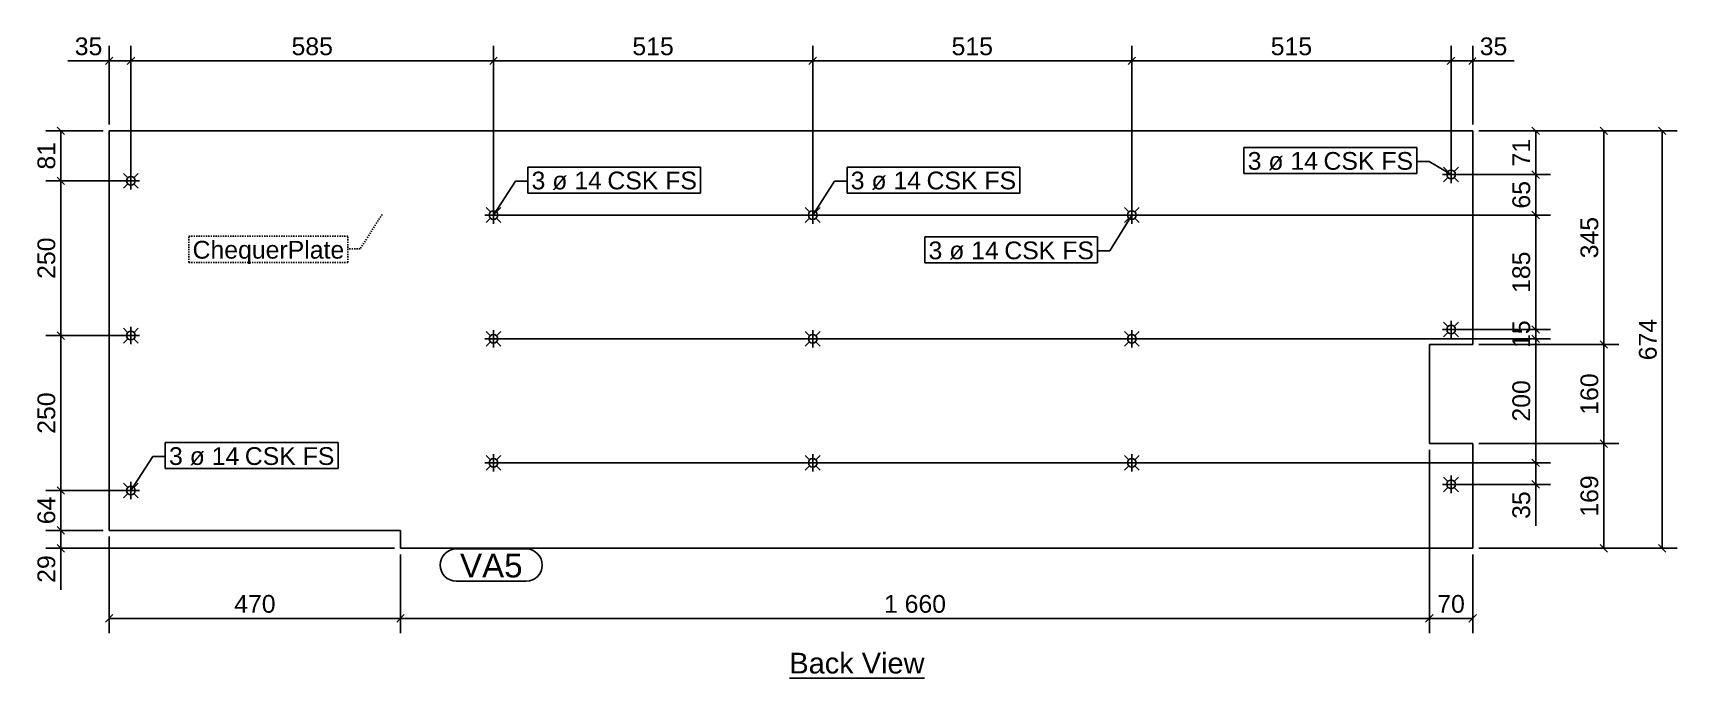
# Model space of a CAD drawing. Header units: millimetres. Extents: x 30 to 21157, y 42 to 1087.
# Drawn here: x 8516 to 11169, y 45 to 1087 of the extents above; entities that cross this region are included whole.
import ezdxf

# ---------------------------------------------------------------- set-up
doc = ezdxf.new("R2010")
doc.units = ezdxf.units.MM
doc.linetypes.add('DXK_LINE_DOT2', pattern=[3.9198, 1.9599, -1.9599])
doc.styles.add('Arial', font='ARIAL.TTF', dxfattribs={"height": 0.2})

# ---------------------------------------------------------------- blocks, each defined once
blk = doc.blocks.new('Unknown-3621098-12 - 1229')
at = {"color": 6, "linetype": 'Continuous'}
blk.add_line((9736.7, 45), (9954.5, 45), dxfattribs=at)
at = {"color": 0, "linetype": 'Continuous'}
blk.add_wipeout([(9954.5, 52.5), (9954.5, 87.5), (9736.7, 87.5), (9736.7, 52.5)], dxfattribs=at)
at = {"color": 6, "linetype": 'Continuous', "style": 'Arial'}
blk.add_text('Back View', height=33.43, dxfattribs=at).set_placement((9736.7, 52.5))
blk = doc.blocks.new('Bolt-3621098-1232 - 1229')
at = {"color": 96, "linetype": 'Continuous'}
for p, q in [((10790.3, 857.8), (10818.3, 857.8)), ((10799.4, 862.6), (10792.4, 869.6)), ((10799.4, 852.9), (10792.4, 845.9)), ((10804.3, 843.8), (10804.3, 871.8)), ((10809.2, 862.6), (10816.2, 869.6)), ((10809.2, 852.9), (10816.2, 845.9)), ((10799.4, 612.6), (10792.4, 619.6)), ((10804.3, 593.8), (10804.3, 621.8)), ((10809.2, 612.6), (10816.2, 619.6)), ((10790.3, 607.8), (10818.3, 607.8)), ((10799.4, 602.9), (10792.4, 595.9)), ((10809.2, 602.9), (10816.2, 595.9)), ((10804.3, 343.7), (10804.3, 371.8)), ((10790.3, 357.8), (10818.3, 357.8)), ((10799.4, 362.6), (10792.4, 369.6)), ((10799.4, 352.9), (10792.4, 345.9)), ((10809.2, 362.6), (10816.2, 369.6)), ((10809.2, 352.9), (10816.2, 345.9))]:
    blk.add_line(p, q, dxfattribs=at)
for centre in [(10804.3, 857.8), (10804.3, 607.8), (10804.3, 357.8)]:
    blk.add_circle(centre, 7, dxfattribs=at)
blk = doc.blocks.new('Part-3621098-1230 - 1229')
at = {"color": 30, "linetype": 'Continuous'}
for p, q in [((8639.3, 928.5), (8639.3, 283.5)), ((8639.3, 928.5), (10839.3, 928.5)), ((10839.3, 928.5), (10839.3, 583.5)), ((10769.3, 423.5), (10769.3, 583.5)), ((10839.3, 583.5), (10769.3, 583.5)), ((10839.3, 423.5), (10769.3, 423.5)), ((10839.3, 423.5), (10839.3, 254.5)), ((9109.3, 283.5), (8639.3, 283.5)), ((9109.3, 254.5), (9109.3, 283.5)), ((10839.3, 254.5), (9109.3, 254.5))]:
    blk.add_line(p, q, dxfattribs=at)
blk = doc.blocks.new('Bolt-3621098-1231 - 1229')
at = {"color": 96, "linetype": 'Continuous'}
for p, q in [((8669.4, 852.6), (8662.4, 859.6)), ((8674.3, 833.8), (8674.3, 861.8)), ((8679.2, 852.6), (8686.2, 859.6)), ((8660.3, 847.8), (8688.3, 847.8)), ((8669.4, 842.9), (8662.4, 835.9)), ((8679.2, 842.9), (8686.2, 835.9)), ((8674.3, 583.8), (8674.3, 611.8)), ((8660.3, 597.8), (8688.3, 597.8)), ((8669.4, 602.6), (8662.4, 609.6)), ((8669.4, 592.9), (8662.4, 585.9)), ((8679.2, 602.6), (8686.2, 609.6)), ((8679.2, 592.9), (8686.2, 585.9)), ((8660.3, 347.8), (8688.3, 347.8)), ((8669.4, 352.6), (8662.4, 359.6)), ((8674.3, 333.8), (8674.3, 361.8)), ((8679.2, 352.6), (8686.2, 359.6)), ((8669.4, 342.9), (8662.4, 335.9)), ((8679.2, 342.9), (8686.2, 335.9))]:
    blk.add_line(p, q, dxfattribs=at)
for centre in [(8674.3, 847.8), (8674.3, 597.8), (8674.3, 347.8)]:
    blk.add_circle(centre, 7, dxfattribs=at)
blk = doc.blocks.new('Bolt-3621098-1233 - 1229')
at = {"color": 96, "linetype": 'Continuous'}
for p, q in [((10284.4, 797.4), (10277.4, 804.4)), ((10289.3, 778.5), (10289.3, 806.5)), ((10294.2, 797.4), (10301.2, 804.4)), ((10275.3, 792.5), (10303.3, 792.5)), ((10284.4, 787.6), (10277.4, 780.6)), ((10294.2, 787.6), (10301.2, 780.6)), ((10275.3, 592.5), (10303.3, 592.5)), ((10284.4, 597.4), (10277.4, 604.4)), ((10284.4, 587.6), (10277.4, 580.6)), ((10289.3, 578.5), (10289.3, 606.5)), ((10294.2, 597.4), (10301.2, 604.4)), ((10294.2, 587.6), (10301.2, 580.6)), ((10284.4, 397.4), (10277.4, 404.4)), ((10289.3, 378.5), (10289.3, 406.5)), ((10294.2, 397.4), (10301.2, 404.4)), ((10275.3, 392.5), (10303.3, 392.5)), ((10284.4, 387.6), (10277.4, 380.6)), ((10294.2, 387.6), (10301.2, 380.6))]:
    blk.add_line(p, q, dxfattribs=at)
for centre in [(10289.3, 792.5), (10289.3, 592.5), (10289.3, 392.5)]:
    blk.add_circle(centre, 7, dxfattribs=at)
blk = doc.blocks.new('Bolt-3621098-1234 - 1229')
at = {"color": 96, "linetype": 'Continuous'}
for p, q in [((9769.4, 797.4), (9762.4, 804.4)), ((9774.3, 778.5), (9774.3, 806.5)), ((9779.2, 797.4), (9786.2, 804.4)), ((9760.3, 792.5), (9788.3, 792.5)), ((9769.4, 787.6), (9762.4, 780.6)), ((9779.2, 787.6), (9786.2, 780.6)), ((9760.3, 592.5), (9788.3, 592.5)), ((9769.4, 597.4), (9762.4, 604.4)), ((9769.4, 587.6), (9762.4, 580.6)), ((9774.3, 578.5), (9774.3, 606.5)), ((9779.2, 597.4), (9786.2, 604.4)), ((9779.2, 587.6), (9786.2, 580.6)), ((9769.4, 397.4), (9762.4, 404.4)), ((9774.3, 378.5), (9774.3, 406.5)), ((9779.2, 397.4), (9786.2, 404.4)), ((9760.3, 392.5), (9788.3, 392.5)), ((9769.4, 387.6), (9762.4, 380.6)), ((9779.2, 387.6), (9786.2, 380.6))]:
    blk.add_line(p, q, dxfattribs=at)
for centre in [(9774.3, 792.5), (9774.3, 592.5), (9774.3, 392.5)]:
    blk.add_circle(centre, 7, dxfattribs=at)
blk = doc.blocks.new('Bolt-3621098-1235 - 1229')
at = {"color": 96, "linetype": 'Continuous'}
for p, q in [((9254.4, 797.4), (9247.4, 804.4)), ((9259.3, 778.5), (9259.3, 806.5)), ((9264.2, 797.4), (9271.2, 804.4)), ((9245.3, 792.5), (9273.3, 792.5)), ((9254.4, 787.6), (9247.4, 780.6)), ((9264.2, 787.6), (9271.2, 780.6)), ((9245.3, 592.5), (9273.3, 592.5)), ((9254.4, 597.4), (9247.4, 604.4)), ((9254.4, 587.6), (9247.4, 580.6)), ((9259.3, 578.5), (9259.3, 606.5)), ((9264.2, 597.4), (9271.2, 604.4)), ((9264.2, 587.6), (9271.2, 580.6)), ((9254.4, 397.4), (9247.4, 404.4)), ((9259.3, 378.5), (9259.3, 406.5)), ((9264.2, 397.4), (9271.2, 404.4)), ((9245.3, 392.5), (9273.3, 392.5)), ((9254.4, 387.6), (9247.4, 380.6)), ((9264.2, 387.6), (9271.2, 380.6))]:
    blk.add_line(p, q, dxfattribs=at)
for centre in [(9259.3, 792.5), (9259.3, 592.5), (9259.3, 392.5)]:
    blk.add_circle(centre, 7, dxfattribs=at)
blk = doc.blocks.new('StraightDimension-3621098-1375 - 1229')
at = {"color": 7, "linetype": 'Continuous'}
for p, q in [((10934.9, 613.8), (10946.9, 601.7)), ((9269.3, 592.5), (10964.9, 592.5)), ((10814.3, 607.8), (10964.9, 607.8)), ((10946.9, 586.5), (10934.9, 598.5)), ((10940.9, 592.5), (10940.9, 607.8))]:
    blk.add_line(p, q, dxfattribs=at)
at = {"color": 0}
blk.add_wipeout([(10937.9, 628.4), (10895.9, 628.4), (10895.9, 571.9), (10937.9, 571.9)], dxfattribs=at)
at = {"color": 96, "style": 'Arial'}
blk.add_text('15', height=28.65, rotation=90.0002, dxfattribs=at).set_placement((10931.9, 577.9))
blk = doc.blocks.new('StraightDimension-3621098-1424 - 1229')
at = {"color": 7, "linetype": 'Continuous'}
for p, q in [((11056.8, 922.5), (11044.8, 934.5)), ((10849.3, 928.5), (11074.8, 928.5)), ((11050.8, 583.5), (11050.8, 928.5)), ((11044.8, 589.5), (11056.8, 577.5)), ((10849.3, 583.5), (11074.8, 583.5))]:
    blk.add_line(p, q, dxfattribs=at)
at = {"color": 0}
blk.add_wipeout([(11047.8, 795.4), (11005.8, 795.4), (11005.8, 716.6), (11047.8, 716.6)], dxfattribs=at)
at = {"color": 96, "style": 'Arial'}
blk.add_text('345', height=28.65, rotation=90.0002, dxfattribs=at).set_placement((11041.8, 722.6))
blk = doc.blocks.new('StraightDimension-3621098-1425 - 1229')
at = {"color": 7, "linetype": 'Continuous'}
for p, q in [((11056.8, 577.5), (11044.8, 589.5)), ((10849.3, 583.5), (11074.8, 583.5)), ((11050.8, 423.5), (11050.8, 583.5)), ((11044.8, 429.5), (11056.8, 417.5)), ((10849.3, 423.5), (11074.8, 423.5))]:
    blk.add_line(p, q, dxfattribs=at)
at = {"color": 0}
blk.add_wipeout([(11047.8, 542.9), (11005.8, 542.9), (11005.8, 464.1), (11047.8, 464.1)], dxfattribs=at)
at = {"color": 96, "style": 'Arial'}
blk.add_text('160', height=28.65, rotation=90.0002, dxfattribs=at).set_placement((11041.8, 470.1))
blk = doc.blocks.new('StraightDimension-3621098-1426 - 1229')
at = {"color": 7, "linetype": 'Continuous'}
for p, q in [((11056.8, 417.5), (11044.8, 429.5)), ((10849.3, 423.5), (11074.8, 423.5)), ((11050.8, 254.5), (11050.8, 423.5)), ((10849.3, 254.5), (11074.8, 254.5)), ((11044.8, 260.5), (11056.8, 248.5))]:
    blk.add_line(p, q, dxfattribs=at)
at = {"color": 0}
blk.add_wipeout([(11047.8, 378.4), (11005.8, 378.4), (11005.8, 299.6), (11047.8, 299.6)], dxfattribs=at)
at = {"color": 96, "style": 'Arial'}
blk.add_text('169', height=28.65, rotation=90.0002, dxfattribs=at).set_placement((11041.8, 305.6))
blk = doc.blocks.new('StraightDimension-3621098-3058 - 1229')
at = {"color": 7, "linetype": 'Continuous'}
for p, q in [((8567.1, 922.5), (8555.1, 934.5)), ((8629.3, 928.5), (8537.1, 928.5)), ((8561.1, 847.8), (8561.1, 928.5)), ((8555.1, 853.8), (8567.1, 841.7)), ((8664.3, 847.8), (8537.1, 847.8))]:
    blk.add_line(p, q, dxfattribs=at)
at = {"color": 0}
blk.add_wipeout([(8558.1, 916.4), (8516.1, 916.4), (8516.1, 859.9), (8558.1, 859.9)], dxfattribs=at)
at = {"color": 96, "style": 'Arial'}
blk.add_text('81', height=28.65, rotation=90.0002, dxfattribs=at).set_placement((8552.1, 865.9))
blk = doc.blocks.new('StraightDimension-3621098-1372 - 1229')
at = {"color": 7, "linetype": 'Continuous'}
for p, q in [((10946.9, 922.5), (10934.9, 934.5)), ((10849.3, 928.5), (10964.9, 928.5)), ((10940.9, 857.8), (10940.9, 928.5)), ((10814.3, 857.8), (10964.9, 857.8)), ((10934.9, 863.8), (10946.9, 851.7))]:
    blk.add_line(p, q, dxfattribs=at)
at = {"color": 0}
blk.add_wipeout([(10937.9, 921.4), (10895.9, 921.4), (10895.9, 864.9), (10937.9, 864.9)], dxfattribs=at)
at = {"color": 96, "style": 'Arial'}
blk.add_text('71', height=28.65, rotation=90.0002, dxfattribs=at).set_placement((10931.9, 870.9))
blk = doc.blocks.new('StraightDimension-3621098-1373 - 1229')
at = {"color": 7, "linetype": 'Continuous'}
for p, q in [((10814.3, 857.8), (10964.9, 857.8)), ((10946.9, 851.7), (10934.9, 863.8)), ((10940.9, 792.5), (10940.9, 857.8)), ((10934.9, 798.5), (10946.9, 786.5)), ((9269.3, 792.5), (10964.9, 792.5))]:
    blk.add_line(p, q, dxfattribs=at)
at = {"color": 0}
blk.add_wipeout([(10937.9, 853.4), (10895.9, 853.4), (10895.9, 796.9), (10937.9, 796.9)], dxfattribs=at)
at = {"color": 96, "style": 'Arial'}
blk.add_text('65', height=28.65, rotation=90.0002, dxfattribs=at).set_placement((10931.9, 802.9))
blk = doc.blocks.new('StraightDimension-3621098-1374 - 1229')
at = {"color": 7, "linetype": 'Continuous'}
for p, q in [((10946.9, 786.5), (10934.9, 798.5)), ((9269.3, 792.5), (10964.9, 792.5)), ((10940.9, 607.8), (10940.9, 792.5)), ((10934.9, 613.8), (10946.9, 601.7)), ((10814.3, 607.8), (10964.9, 607.8))]:
    blk.add_line(p, q, dxfattribs=at)
at = {"color": 0}
blk.add_wipeout([(10937.9, 739.5), (10895.9, 739.5), (10895.9, 660.8), (10937.9, 660.8)], dxfattribs=at)
at = {"color": 96, "style": 'Arial'}
blk.add_text('185', height=28.65, rotation=90.0002, dxfattribs=at).set_placement((10931.9, 666.8))
blk = doc.blocks.new('StraightDimension-3621098-1376 - 1229')
at = {"color": 7, "linetype": 'Continuous'}
for p, q in [((9269.3, 592.5), (10964.9, 592.5)), ((10946.9, 586.5), (10934.9, 598.5)), ((10940.9, 392.5), (10940.9, 592.5)), ((10934.9, 398.5), (10946.9, 386.5)), ((9269.3, 392.5), (10964.9, 392.5))]:
    blk.add_line(p, q, dxfattribs=at)
at = {"color": 0}
blk.add_wipeout([(10937.9, 531.9), (10895.9, 531.9), (10895.9, 453.1), (10937.9, 453.1)], dxfattribs=at)
at = {"color": 96, "style": 'Arial'}
blk.add_text('200', height=28.65, rotation=90.0002, dxfattribs=at).set_placement((10931.9, 459.1))
blk = doc.blocks.new('StraightDimension-3621098-1377 - 1229')
at = {"color": 7, "linetype": 'Continuous'}
for p, q in [((10934.9, 398.5), (10946.9, 386.5)), ((9269.3, 392.5), (10964.9, 392.5)), ((10940.9, 357.8), (10940.9, 392.5)), ((10814.3, 357.8), (10964.9, 357.8)), ((10946.9, 351.7), (10934.9, 363.8))]:
    blk.add_line(p, q, dxfattribs=at)
at = {"color": 0}
blk.add_wipeout([(10937.9, 352.5), (10895.9, 352.5), (10895.9, 296), (10937.9, 296)], dxfattribs=at)
at = {"color": 7, "linetype": 'Continuous'}
blk.add_line((10940.9, 357.8), (10940.9, 290.8), dxfattribs=at)
blk.add_line((10940.9, 357.8), (10940.9, 290.8), dxfattribs=at)
at = {"color": 96, "style": 'Arial'}
blk.add_text('35', height=28.65, rotation=90.0002, dxfattribs=at).set_placement((10931.9, 302))
blk = doc.blocks.new('StraightDimension-3621098-1444 - 1229')
at = {"color": 7, "linetype": 'Continuous'}
for p, q in [((11151.1, 922.5), (11139.1, 934.5)), ((10849.3, 928.5), (11169.1, 928.5)), ((11145.1, 254.5), (11145.1, 928.5)), ((10849.3, 254.5), (11169.1, 254.5)), ((11139.1, 260.5), (11151.1, 248.5))]:
    blk.add_line(p, q, dxfattribs=at)
at = {"color": 0}
blk.add_wipeout([(11142.1, 630.9), (11100.1, 630.9), (11100.1, 552.1), (11142.1, 552.1)], dxfattribs=at)
at = {"color": 96, "style": 'Arial'}
blk.add_text('674', height=28.65, rotation=90.0002, dxfattribs=at).set_placement((11136.1, 558.1))
blk = doc.blocks.new('StraightDimension-3621098-1449 - 1229')
at = {"color": 7, "linetype": 'Continuous'}
for p, q in [((10804.3, 867.8), (10804.3, 1065.5)), ((10839.3, 938.5), (10839.3, 1065.5)), ((10798.3, 1035.5), (10810.3, 1047.5)), ((10804.3, 1041.5), (10839.3, 1041.5)), ((10845.3, 1047.5), (10833.3, 1035.5))]:
    blk.add_line(p, q, dxfattribs=at)
at = {"color": 0}
blk.add_wipeout([(10901, 1044.5), (10901, 1086.5), (10844.6, 1086.5), (10844.6, 1044.5)], dxfattribs=at)
at = {"color": 7, "linetype": 'Continuous'}
blk.add_line((10839.3, 1041.5), (10906.3, 1041.5), dxfattribs=at)
blk.add_line((10839.3, 1041.5), (10906.3, 1041.5), dxfattribs=at)
at = {"color": 96, "style": 'Arial'}
blk.add_text('35', height=28.65, dxfattribs=at).set_placement((10850.6, 1050.5))
blk = doc.blocks.new('StraightDimension-3621098-1450 - 1229')
at = {"color": 7, "linetype": 'Continuous'}
for p, q in [((10289.3, 802.5), (10289.3, 1065.5)), ((10804.3, 867.8), (10804.3, 1065.5)), ((10295.3, 1047.5), (10283.3, 1035.5)), ((10289.3, 1041.5), (10804.3, 1041.5)), ((10798.3, 1035.5), (10810.3, 1047.5))]:
    blk.add_line(p, q, dxfattribs=at)
at = {"color": 0}
blk.add_wipeout([(10586.2, 1044.5), (10586.2, 1086.5), (10507.4, 1086.5), (10507.4, 1044.5)], dxfattribs=at)
at = {"color": 96, "style": 'Arial'}
blk.add_text('515', height=28.65, dxfattribs=at).set_placement((10513.4, 1050.5))
blk = doc.blocks.new('StraightDimension-3621098-1451 - 1229')
at = {"color": 7, "linetype": 'Continuous'}
for p, q in [((9774.3, 802.5), (9774.3, 1065.5)), ((10289.3, 802.5), (10289.3, 1065.5)), ((9780.3, 1047.5), (9768.3, 1035.5)), ((9774.3, 1041.5), (10289.3, 1041.5)), ((10283.3, 1035.5), (10295.3, 1047.5))]:
    blk.add_line(p, q, dxfattribs=at)
at = {"color": 0}
blk.add_wipeout([(10071.2, 1044.5), (10071.2, 1086.5), (9992.4, 1086.5), (9992.4, 1044.5)], dxfattribs=at)
at = {"color": 96, "style": 'Arial'}
blk.add_text('515', height=28.65, dxfattribs=at).set_placement((9998.4, 1050.5))
blk = doc.blocks.new('StraightDimension-3621098-1452 - 1229')
at = {"color": 7, "linetype": 'Continuous'}
for p, q in [((9259.3, 802.5), (9259.3, 1065.5)), ((9774.3, 802.5), (9774.3, 1065.5)), ((9265.3, 1047.5), (9253.3, 1035.5)), ((9259.3, 1041.5), (9774.3, 1041.5)), ((9768.3, 1035.5), (9780.3, 1047.5))]:
    blk.add_line(p, q, dxfattribs=at)
at = {"color": 0}
blk.add_wipeout([(9556.2, 1044.5), (9556.2, 1086.5), (9477.4, 1086.5), (9477.4, 1044.5)], dxfattribs=at)
at = {"color": 96, "style": 'Arial'}
blk.add_text('515', height=28.65, dxfattribs=at).set_placement((9483.4, 1050.5))
blk = doc.blocks.new('StraightDimension-3621098-1453 - 1229')
at = {"color": 7, "linetype": 'Continuous'}
for p, q in [((8674.3, 857.8), (8674.3, 1065.5)), ((9259.3, 802.5), (9259.3, 1065.5)), ((8680.3, 1047.5), (8668.3, 1035.5)), ((8674.3, 1041.5), (9259.3, 1041.5)), ((9253.3, 1035.5), (9265.3, 1047.5))]:
    blk.add_line(p, q, dxfattribs=at)
at = {"color": 0}
blk.add_wipeout([(9006.2, 1044.5), (9006.2, 1086.5), (8927.4, 1086.5), (8927.4, 1044.5)], dxfattribs=at)
at = {"color": 96, "style": 'Arial'}
blk.add_text('585', height=28.65, dxfattribs=at).set_placement((8933.4, 1050.5))
blk = doc.blocks.new('StraightDimension-3621098-1454 - 1229')
at = {"color": 7, "linetype": 'Continuous'}
for p, q in [((8639.3, 938.5), (8639.3, 1065.5)), ((8674.3, 857.8), (8674.3, 1065.5)), ((8633.3, 1035.5), (8645.3, 1047.5)), ((8639.3, 1041.5), (8674.3, 1041.5)), ((8680.3, 1047.5), (8668.3, 1035.5))]:
    blk.add_line(p, q, dxfattribs=at)
at = {"color": 0}
blk.add_wipeout([(8634.1, 1044.5), (8634.1, 1086.5), (8577.6, 1086.5), (8577.6, 1044.5)], dxfattribs=at)
at = {"color": 7, "linetype": 'Continuous'}
blk.add_line((8639.3, 1041.5), (8572.3, 1041.5), dxfattribs=at)
blk.add_line((8639.3, 1041.5), (8572.3, 1041.5), dxfattribs=at)
at = {"color": 96, "style": 'Arial'}
blk.add_text('35', height=28.65, dxfattribs=at).set_placement((8583.6, 1050.5))
blk = doc.blocks.new('StraightDimension-3621098-3059 - 1229')
at = {"color": 7, "linetype": 'Continuous'}
for p, q in [((8567.1, 841.7), (8555.1, 853.8)), ((8664.3, 847.8), (8537.1, 847.8)), ((8561.1, 597.8), (8561.1, 847.8)), ((8664.3, 597.8), (8537.1, 597.8)), ((8555.1, 603.8), (8567.1, 591.7))]:
    blk.add_line(p, q, dxfattribs=at)
at = {"color": 0}
blk.add_wipeout([(8558.1, 762.1), (8516.1, 762.1), (8516.1, 683.4), (8558.1, 683.4)], dxfattribs=at)
at = {"color": 96, "style": 'Arial'}
blk.add_text('250', height=28.65, rotation=90.0002, dxfattribs=at).set_placement((8552.1, 689.4))
blk = doc.blocks.new('StraightDimension-3621098-3060 - 1229')
at = {"color": 7, "linetype": 'Continuous'}
for p, q in [((8664.3, 597.8), (8537.1, 597.8)), ((8567.1, 591.7), (8555.1, 603.8)), ((8561.1, 347.8), (8561.1, 597.8)), ((8664.3, 347.8), (8537.1, 347.8)), ((8555.1, 353.8), (8567.1, 341.7))]:
    blk.add_line(p, q, dxfattribs=at)
at = {"color": 0}
blk.add_wipeout([(8558.1, 512.1), (8516.1, 512.1), (8516.1, 433.4), (8558.1, 433.4)], dxfattribs=at)
at = {"color": 96, "style": 'Arial'}
blk.add_text('250', height=28.65, rotation=90.0002, dxfattribs=at).set_placement((8552.1, 439.4))
blk = doc.blocks.new('StraightDimension-3621098-3061 - 1229')
at = {"color": 7, "linetype": 'Continuous'}
for p, q in [((8664.3, 347.8), (8537.1, 347.8)), ((8567.1, 341.7), (8555.1, 353.8)), ((8561.1, 283.5), (8561.1, 347.8)), ((8629.3, 283.5), (8537.1, 283.5)), ((8555.1, 289.5), (8567.1, 277.5))]:
    blk.add_line(p, q, dxfattribs=at)
at = {"color": 0}
blk.add_wipeout([(8558.1, 343.9), (8516.1, 343.9), (8516.1, 287.4), (8558.1, 287.4)], dxfattribs=at)
at = {"color": 96, "style": 'Arial'}
blk.add_text('64', height=28.65, rotation=90.0002, dxfattribs=at).set_placement((8552.1, 293.4))
blk = doc.blocks.new('StraightDimension-3621098-3103 - 1229')
at = {"color": 7, "linetype": 'Continuous'}
for p, q in [((10769.3, 413.5), (10769.3, 117.5)), ((9109.3, 244.5), (9109.3, 117.5)), ((9115.3, 147.5), (9103.3, 135.5)), ((9109.3, 141.5), (10769.3, 141.5)), ((10763.3, 135.5), (10775.3, 147.5))]:
    blk.add_line(p, q, dxfattribs=at)
at = {"color": 0}
blk.add_wipeout([(9995.3, 144.5), (9995.3, 186.5), (9883.3, 186.5), (9883.3, 144.5)], dxfattribs=at)
at = {"color": 96, "style": 'Arial'}
blk.add_text('1 660', height=28.65, dxfattribs=at).set_placement((9889.3, 150.5))
blk = doc.blocks.new('StraightDimension-3621098-3062 - 1229')
at = {"color": 7, "linetype": 'Continuous'}
for p, q in [((8629.3, 283.5), (8537.1, 283.5)), ((8555.1, 289.5), (8567.1, 277.5)), ((8561.1, 254.5), (8561.1, 283.5)), ((9099.3, 254.5), (8537.1, 254.5)), ((8567.1, 248.5), (8555.1, 260.5))]:
    blk.add_line(p, q, dxfattribs=at)
at = {"color": 0}
blk.add_wipeout([(8558.1, 249.2), (8516.1, 249.2), (8516.1, 192.8), (8558.1, 192.8)], dxfattribs=at)
at = {"color": 7, "linetype": 'Continuous'}
blk.add_line((8561.1, 254.5), (8561.1, 187.5), dxfattribs=at)
blk.add_line((8561.1, 254.5), (8561.1, 187.5), dxfattribs=at)
at = {"color": 96, "style": 'Arial'}
blk.add_text('29', height=28.65, rotation=90.0002, dxfattribs=at).set_placement((8552.1, 198.8))
blk = doc.blocks.new('StraightDimension-3621098-3102 - 1229')
at = {"color": 7, "linetype": 'Continuous'}
for p, q in [((10769.3, 413.5), (10769.3, 117.5)), ((10839.3, 244.5), (10839.3, 117.5)), ((10775.3, 147.5), (10763.3, 135.5)), ((10769.3, 141.5), (10839.3, 141.5)), ((10833.3, 135.5), (10845.3, 147.5))]:
    blk.add_line(p, q, dxfattribs=at)
at = {"color": 0}
blk.add_wipeout([(10832.5, 144.5), (10832.5, 186.5), (10776.1, 186.5), (10776.1, 144.5)], dxfattribs=at)
at = {"color": 96, "style": 'Arial'}
blk.add_text('70', height=28.65, dxfattribs=at).set_placement((10782.1, 150.5))
blk = doc.blocks.new('StraightDimension-3621098-3104 - 1229')
at = {"color": 7, "linetype": 'Continuous'}
for p, q in [((8639.3, 273.5), (8639.3, 117.5)), ((9109.3, 244.5), (9109.3, 117.5)), ((8645.3, 147.5), (8633.3, 135.5)), ((8639.3, 141.5), (9109.3, 141.5)), ((9103.3, 135.5), (9115.3, 147.5))]:
    blk.add_line(p, q, dxfattribs=at)
at = {"color": 0}
blk.add_wipeout([(8913.7, 144.5), (8913.7, 186.5), (8834.9, 186.5), (8834.9, 144.5)], dxfattribs=at)
at = {"color": 96, "style": 'Arial'}
blk.add_text('470', height=28.65, dxfattribs=at).set_placement((8840.9, 150.5))
blk = doc.blocks.new('Mark-3621098-1493 - 1229')
at = {"color": 96, "linetype": 'DXK_LINE_DOT2'}
blk.add_line((9079.6, 793.4), (9044.2, 738.1), dxfattribs=at)
at = {"color": 0}
blk.add_wipeout([(9018.2, 722.1), (9018.2, 752.1), (8773.7, 752.1), (8773.7, 722.1)], dxfattribs=at)
blk.add_wipeout([(9018.2, 722.1), (9018.2, 752.1), (8773.7, 752.1), (8773.7, 722.1)], dxfattribs=at)
at = {"color": 96, "linetype": 'DXK_LINE_DOT2'}
for p, q in [((8767.7, 758.1), (9024.2, 758.1)), ((8767.7, 716.1), (8767.7, 758.1)), ((9024.2, 716.1), (9024.2, 758.1)), ((9044.2, 738.1), (9024.2, 738.1)), ((8767.7, 716.1), (9024.2, 716.1))]:
    blk.add_line(p, q, dxfattribs=at)
at = {"color": 96, "style": 'Arial'}
blk.add_text('ChequerPlate', height=28.652, dxfattribs=at).set_placement((8773.7, 722.1))
blk = doc.blocks.new('Mark-3621098-1492 - 1229')
at = {"color": 7, "linetype": 'Continuous'}
blk.add_line((9259.3, 792.5), (9294.7, 847.4), dxfattribs=at)
at = {"color": 0}
blk.add_wipeout([(9434, 833.9), (9434, 863.9), (9320.7, 863.9), (9320.7, 833.9)], dxfattribs=at)
blk.add_wipeout([(9434, 833.9), (9434, 863.9), (9320.7, 863.9), (9320.7, 833.9)], dxfattribs=at)
at = {"color": 7, "linetype": 'Continuous'}
for p, q in [((9314.7, 827.9), (9314.7, 869.9)), ((9294.7, 847.4), (9314.7, 847.4))]:
    blk.add_line(p, q, dxfattribs=at)
at = {"color": 0}
blk.add_wipeout([(9587.4, 833.9), (9587.4, 863.9), (9443, 863.9), (9443, 833.9)], dxfattribs=at)
blk.add_wipeout([(9587.4, 833.9), (9587.4, 863.9), (9443, 863.9), (9443, 833.9)], dxfattribs=at)
at = {"color": 7, "linetype": 'Continuous'}
for p, q in [((9314.7, 869.9), (9593.4, 869.9)), ((9593.4, 827.9), (9593.4, 869.9)), ((9314.7, 827.9), (9593.4, 827.9))]:
    blk.add_line(p, q, dxfattribs=at)
at = {"color": 96, "style": 'Arial'}
for s, p in [('3 ø 14', (9320.7, 833.9)), ('CSK FS', (9443, 833.9))]:
    blk.add_text(s, height=28.65, dxfattribs=at).set_placement(p)
blk = doc.blocks.new('Mark-3621098-1491 - 1229')
at = {"color": 7, "linetype": 'Continuous'}
blk.add_line((9774.3, 792.5), (9809.7, 847.4), dxfattribs=at)
at = {"color": 0}
blk.add_wipeout([(9949, 833.9), (9949, 863.9), (9835.7, 863.9), (9835.7, 833.9)], dxfattribs=at)
blk.add_wipeout([(9949, 833.9), (9949, 863.9), (9835.7, 863.9), (9835.7, 833.9)], dxfattribs=at)
at = {"color": 7, "linetype": 'Continuous'}
for p, q in [((9829.7, 827.9), (9829.7, 869.9)), ((9809.7, 847.4), (9829.7, 847.4))]:
    blk.add_line(p, q, dxfattribs=at)
at = {"color": 0}
blk.add_wipeout([(10102.4, 833.9), (10102.4, 863.9), (9958, 863.9), (9958, 833.9)], dxfattribs=at)
blk.add_wipeout([(10102.4, 833.9), (10102.4, 863.9), (9958, 863.9), (9958, 833.9)], dxfattribs=at)
at = {"color": 7, "linetype": 'Continuous'}
for p, q in [((9829.7, 869.9), (10108.4, 869.9)), ((10108.4, 827.9), (10108.4, 869.9)), ((9829.7, 827.9), (10108.4, 827.9))]:
    blk.add_line(p, q, dxfattribs=at)
at = {"color": 96, "style": 'Arial'}
for s, p in [('3 ø 14', (9835.7, 833.9)), ('CSK FS', (9958, 833.9))]:
    blk.add_text(s, height=28.65, dxfattribs=at).set_placement(p)
blk = doc.blocks.new('Mark-3621098-1487 - 1229')
at = {"color": 0}
blk.add_wipeout([(9306, 207.5), (9306, 247.5), (9205.3, 247.5), (9205.3, 207.5)], dxfattribs=at)
blk.add_wipeout([(9306, 207.5), (9306, 247.5), (9205.3, 247.5), (9205.3, 207.5)], dxfattribs=at)
at = {"color": 7, "linetype": 'Continuous'}
for p, q in [((9199.3, 253.5), (9312, 253.5)), ((9199.3, 201.5), (9312, 201.5))]:
    blk.add_line(p, q, dxfattribs=at)
for centre, start, end in [((9199.3, 227.5), 90, 270), ((9312, 227.5), 270, 90)]:
    blk.add_arc(centre, 26, start, end, dxfattribs=at)
at = {"color": 96, "style": 'Arial'}
blk.add_text('VA5', height=38.2, dxfattribs=at).set_placement((9205.3, 207.5))
blk = doc.blocks.new('Mark-3621098-1488 - 1229')
at = {"color": 7, "linetype": 'Continuous'}
blk.add_line((8674.3, 347.8), (8709.7, 402.6), dxfattribs=at)
at = {"color": 0}
blk.add_wipeout([(8849, 389.1), (8849, 419.1), (8735.7, 419.1), (8735.7, 389.1)], dxfattribs=at)
blk.add_wipeout([(8849, 389.1), (8849, 419.1), (8735.7, 419.1), (8735.7, 389.1)], dxfattribs=at)
at = {"color": 7, "linetype": 'Continuous'}
for p, q in [((8729.7, 383.1), (8729.7, 425.1)), ((8709.7, 402.6), (8729.7, 402.6))]:
    blk.add_line(p, q, dxfattribs=at)
at = {"color": 0}
blk.add_wipeout([(9002.4, 389.1), (9002.4, 419.1), (8858, 419.1), (8858, 389.1)], dxfattribs=at)
blk.add_wipeout([(9002.4, 389.1), (9002.4, 419.1), (8858, 419.1), (8858, 389.1)], dxfattribs=at)
at = {"color": 7, "linetype": 'Continuous'}
for p, q in [((8729.7, 425.1), (9008.4, 425.1)), ((9008.4, 383.1), (9008.4, 425.1)), ((8729.7, 383.1), (9008.4, 383.1))]:
    blk.add_line(p, q, dxfattribs=at)
at = {"color": 96, "style": 'Arial'}
for s, p in [('3 ø 14', (8735.7, 389.1)), ('CSK FS', (8858, 389.1))]:
    blk.add_text(s, height=28.65, dxfattribs=at).set_placement(p)
blk = doc.blocks.new('Mark-3621098-1489 - 1229')
at = {"color": 7, "linetype": 'Continuous'}
blk.add_line((10804.3, 857.8), (10768.9, 879), dxfattribs=at)
at = {"color": 0}
blk.add_wipeout([(10589.5, 865.5), (10589.5, 895.5), (10476.2, 895.5), (10476.2, 865.5)], dxfattribs=at)
blk.add_wipeout([(10589.5, 865.5), (10589.5, 895.5), (10476.2, 895.5), (10476.2, 865.5)], dxfattribs=at)
at = {"color": 7, "linetype": 'Continuous'}
blk.add_line((10470.2, 859.5), (10470.2, 901.5), dxfattribs=at)
at = {"color": 0}
blk.add_wipeout([(10742.9, 865.5), (10742.9, 895.5), (10598.5, 895.5), (10598.5, 865.5)], dxfattribs=at)
blk.add_wipeout([(10742.9, 865.5), (10742.9, 895.5), (10598.5, 895.5), (10598.5, 865.5)], dxfattribs=at)
at = {"color": 7, "linetype": 'Continuous'}
for p, q in [((10470.2, 901.5), (10748.9, 901.5)), ((10748.9, 859.5), (10748.9, 901.5)), ((10768.9, 879), (10748.9, 879)), ((10470.2, 859.5), (10748.9, 859.5))]:
    blk.add_line(p, q, dxfattribs=at)
at = {"color": 96, "style": 'Arial'}
for s, p in [('3 ø 14', (10476.2, 865.5)), ('CSK FS', (10598.5, 865.5))]:
    blk.add_text(s, height=28.65, dxfattribs=at).set_placement(p)
blk = doc.blocks.new('Mark-3621098-1490 - 1229')
at = {"color": 7, "linetype": 'Continuous'}
blk.add_line((10289.3, 792.5), (10253.9, 734.6), dxfattribs=at)
at = {"color": 0}
blk.add_wipeout([(10074.5, 721.1), (10074.5, 751.1), (9961.2, 751.1), (9961.2, 721.1)], dxfattribs=at)
blk.add_wipeout([(10074.5, 721.1), (10074.5, 751.1), (9961.2, 751.1), (9961.2, 721.1)], dxfattribs=at)
at = {"color": 7, "linetype": 'Continuous'}
blk.add_line((9955.2, 715.1), (9955.2, 757.1), dxfattribs=at)
at = {"color": 0}
blk.add_wipeout([(10227.9, 721.1), (10227.9, 751.1), (10083.5, 751.1), (10083.5, 721.1)], dxfattribs=at)
blk.add_wipeout([(10227.9, 721.1), (10227.9, 751.1), (10083.5, 751.1), (10083.5, 721.1)], dxfattribs=at)
at = {"color": 7, "linetype": 'Continuous'}
for p, q in [((9955.2, 757.1), (10233.9, 757.1)), ((10233.9, 715.1), (10233.9, 757.1)), ((10253.9, 734.6), (10233.9, 734.6)), ((9955.2, 715.1), (10233.9, 715.1))]:
    blk.add_line(p, q, dxfattribs=at)
at = {"color": 96, "style": 'Arial'}
for s, p in [('3 ø 14', (9961.2, 721.1)), ('CSK FS', (10083.5, 721.1))]:
    blk.add_text(s, height=28.65, dxfattribs=at).set_placement(p)

msp = doc.modelspace()

# ---------------------------------------------------------------- block references
for name in ['Part-3621098-1230 - 1229', 'Bolt-3621098-1231 - 1229', 'Bolt-3621098-1232 - 1229', 'Bolt-3621098-1235 - 1229', 'Bolt-3621098-1234 - 1229', 'Bolt-3621098-1233 - 1229', 'Unknown-3621098-12 - 1229']:
    msp.add_blockref(name, (0, 0))

# ---------------------------------------------------------------- next in the draw order: block references
for name in ['StraightDimension-3621098-3058 - 1229', 'StraightDimension-3621098-1375 - 1229']:
    msp.add_blockref(name, (0, 0))

# ---------------------------------------------------------------- next in the draw order: block references
msp.add_blockref('StraightDimension-3621098-1424 - 1229', (0, 0))

# ---------------------------------------------------------------- next in the draw order: block references
for name in ['StraightDimension-3621098-1372 - 1229', 'StraightDimension-3621098-1425 - 1229']:
    msp.add_blockref(name, (0, 0))

# ---------------------------------------------------------------- next in the draw order: block references
for name in ['StraightDimension-3621098-1373 - 1229', 'StraightDimension-3621098-1426 - 1229']:
    msp.add_blockref(name, (0, 0))

# ---------------------------------------------------------------- next in the draw order: block references
msp.add_blockref('StraightDimension-3621098-1374 - 1229', (0, 0))

# ---------------------------------------------------------------- next in the draw order: block references
msp.add_blockref('StraightDimension-3621098-1376 - 1229', (0, 0))

# ---------------------------------------------------------------- next in the draw order: block references
msp.add_blockref('StraightDimension-3621098-1377 - 1229', (0, 0))

# ---------------------------------------------------------------- next in the draw order: block references
for name in ['StraightDimension-3621098-1444 - 1229', 'StraightDimension-3621098-3103 - 1229']:
    msp.add_blockref(name, (0, 0))

# ---------------------------------------------------------------- next in the draw order: block references
for name in ['StraightDimension-3621098-1449 - 1229', 'StraightDimension-3621098-3102 - 1229', 'Mark-3621098-1487 - 1229']:
    msp.add_blockref(name, (0, 0))

# ---------------------------------------------------------------- next in the draw order: block references
msp.add_blockref('StraightDimension-3621098-1450 - 1229', (0, 0))

# ---------------------------------------------------------------- next in the draw order: block references
for name in ['StraightDimension-3621098-1451 - 1229', 'Mark-3621098-1489 - 1229']:
    msp.add_blockref(name, (0, 0))

# ---------------------------------------------------------------- next in the draw order: block references
msp.add_blockref('StraightDimension-3621098-1452 - 1229', (0, 0))

# ---------------------------------------------------------------- next in the draw order: block references
for name in ['StraightDimension-3621098-1453 - 1229', 'Mark-3621098-1491 - 1229']:
    msp.add_blockref(name, (0, 0))

# ---------------------------------------------------------------- next in the draw order: block references
for name in ['StraightDimension-3621098-1454 - 1229', 'Mark-3621098-1492 - 1229', 'Mark-3621098-1493 - 1229', 'Mark-3621098-1490 - 1229']:
    msp.add_blockref(name, (0, 0))

# ---------------------------------------------------------------- next in the draw order: block references
msp.add_blockref('StraightDimension-3621098-3059 - 1229', (0, 0))

# ---------------------------------------------------------------- next in the draw order: block references
msp.add_blockref('StraightDimension-3621098-3060 - 1229', (0, 0))

# ---------------------------------------------------------------- next in the draw order: block references
msp.add_blockref('StraightDimension-3621098-3061 - 1229', (0, 0))

# ---------------------------------------------------------------- next in the draw order: block references
for name in ['Mark-3621098-1488 - 1229', 'StraightDimension-3621098-3062 - 1229']:
    msp.add_blockref(name, (0, 0))

# ---------------------------------------------------------------- next in the draw order: block references
msp.add_blockref('StraightDimension-3621098-3104 - 1229', (0, 0))

doc.saveas('drawing.dxf')
